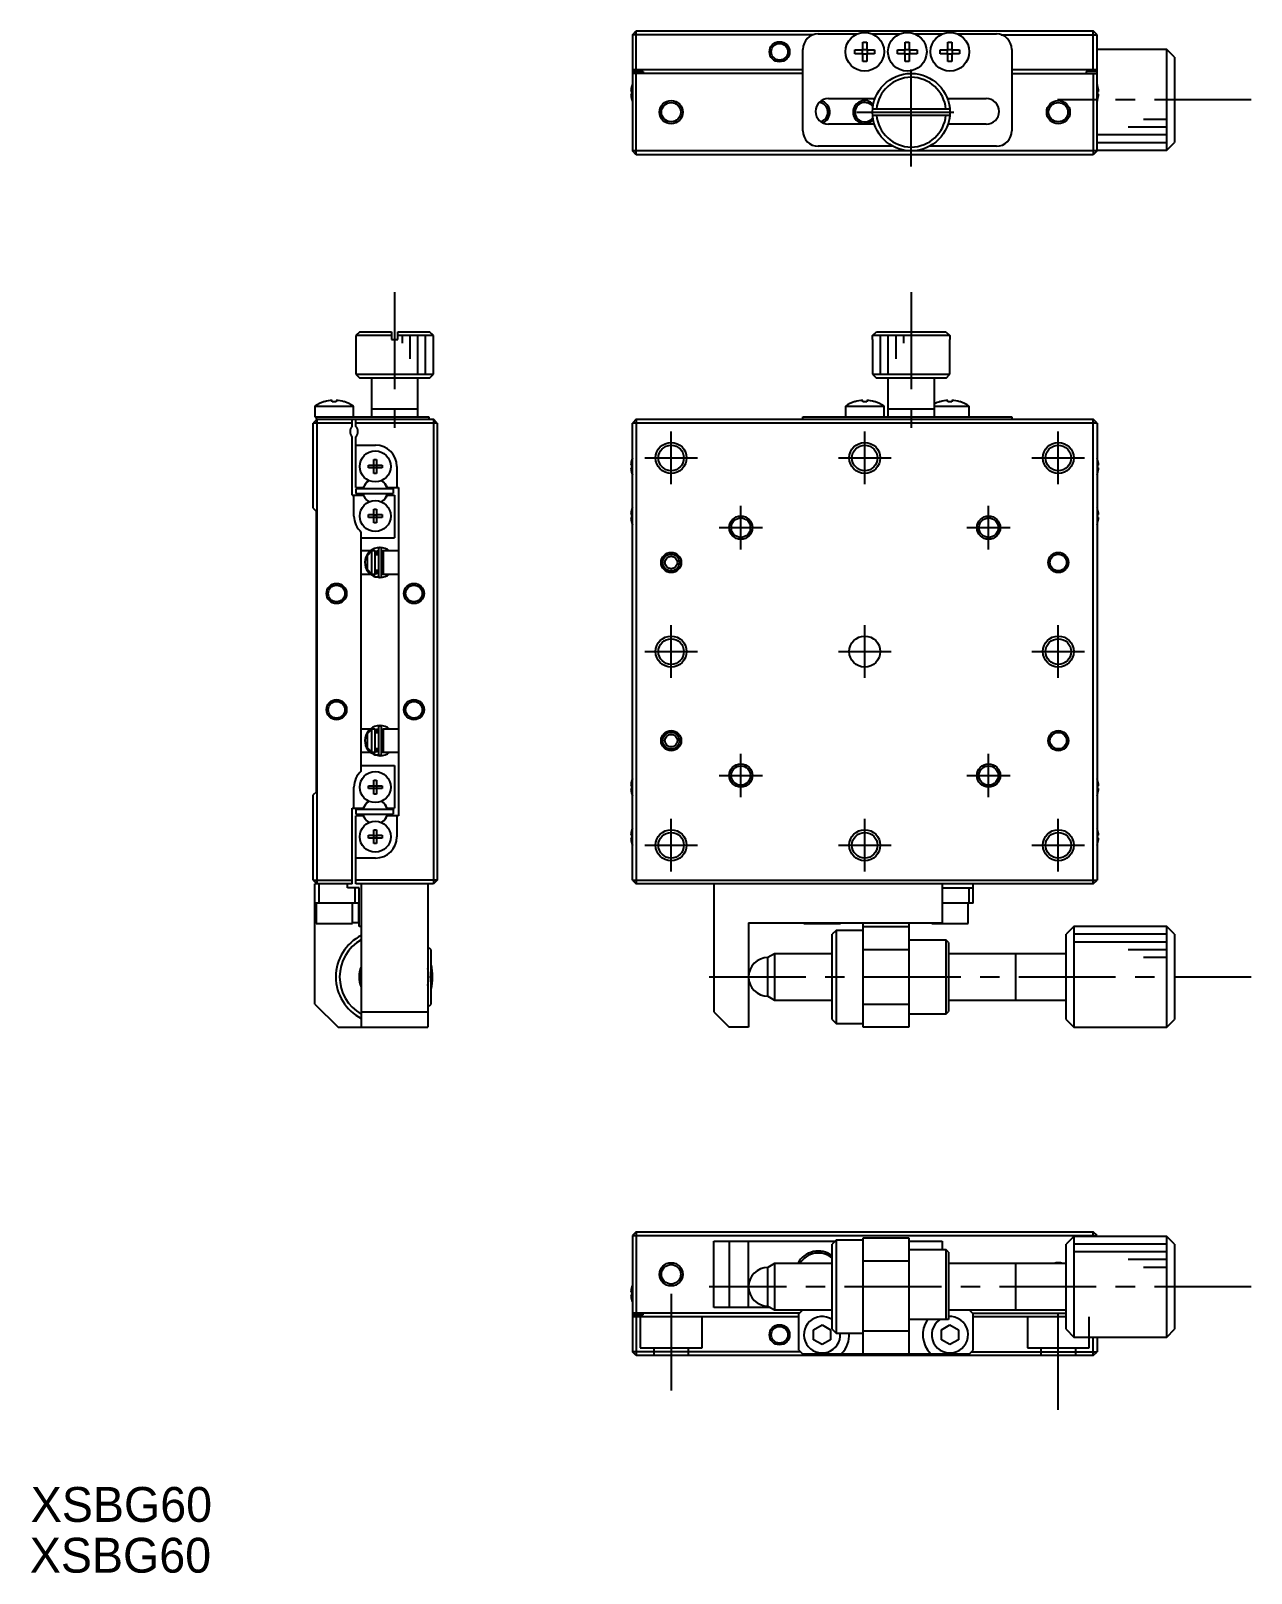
# Model space of a CAD drawing. Extents: x 98 to 389, y -7 to 192.
# Drawn here: x 98.3 to 255.9, y -6.8 to 192.3 of the extents above; entities that cross this region are included whole.
import ezdxf

# ---------------------------------------------------------------- set-up
doc = ezdxf.new("R2010")
doc.units = 0
doc.header["$LTSCALE"] = 10
doc.linetypes.add('CENTER', pattern=[2, 1.25, -0.25, 0.25, -0.25])
doc.linetypes.add('DASHED', pattern=[3.5, 2, -1.5])
doc.layers.get('0').update_dxf_attribs({"linetype": 'CONTINUOUS'})
doc.layers.add('CENTER', color=1, linetype='CENTER')
doc.styles.get("Standard").update_dxf_attribs({"font": 'FGP教科書体NT-M'})

msp = doc.modelspace()

# ---------------------------------------------------------------- linework, layer by layer
at = {"color": 7, "linetype": 'CONTINUOUS'}
for p, q in [((175.96964, 191.810207), (176.46964, 192.310207)), ((175.96964, 191.810207), (175.96964, 176.810207)), ((199.34514, 191.810207), (175.96964, 191.810207)), ((176.46964, 192.310207), (235.46964, 192.310207)), ((176.46964, 187.310207), (176.46964, 192.310207)), ((199.96964, 191.910207), (204.989844, 191.910207)), ((206.949436, 191.910207), (210.489844, 191.910207)), ((212.449436, 191.910207), (215.989844, 191.910207)), ((217.949436, 191.910207), (222.96964, 191.910207)), ((223.59414, 191.810207), (235.96964, 191.810207)), ((235.96964, 191.810207), (235.46964, 192.310207)), ((235.46964, 187.310207), (235.46964, 192.310207)), ((235.96964, 176.810207), (235.96964, 191.810207)), ((197.96964, 179.410207), (197.96964, 189.910207)), ((204.711051, 189.350207), (204.711051, 189.870207)), ((204.711051, 189.870207), (205.70964, 189.870207)), ((205.70964, 189.350207), (204.711051, 189.350207)), ((205.668265, 189.350207), (205.668265, 189.870207)), ((205.70964, 190.868797), (206.22964, 190.868797)), ((205.70964, 189.870207), (205.70964, 190.868797)), ((205.70964, 189.911582), (206.22964, 189.911582)), ((205.70964, 188.351618), (205.70964, 189.350207)), ((206.22964, 189.308832), (205.70964, 189.308832)), ((206.22964, 190.868797), (206.22964, 189.870207)), ((206.22964, 189.870207), (207.22823, 189.870207)), ((206.22964, 189.350207), (206.22964, 188.351618)), ((207.22823, 189.350207), (206.22964, 189.350207)), ((206.271015, 189.870207), (206.271015, 189.350207)), ((207.22823, 189.870207), (207.22823, 189.350207)), ((210.211051, 189.350207), (210.211051, 189.870207)), ((210.211051, 189.870207), (211.20964, 189.870207)), ((211.20964, 189.350207), (210.211051, 189.350207)), ((211.168265, 189.350207), (211.168265, 189.870207)), ((211.20964, 190.868797), (211.72964, 190.868797)), ((211.20964, 189.870207), (211.20964, 190.868797)), ((211.20964, 189.911582), (211.72964, 189.911582)), ((211.20964, 188.351618), (211.20964, 189.350207)), ((211.72964, 189.308832), (211.20964, 189.308832)), ((211.72964, 190.868797), (211.72964, 189.870207)), ((211.72964, 189.870207), (212.72823, 189.870207)), ((211.72964, 189.350207), (211.72964, 188.351618)), ((212.72823, 189.350207), (211.72964, 189.350207)), ((211.771015, 189.870207), (211.771015, 189.350207)), ((212.72823, 189.870207), (212.72823, 189.350207)), ((215.711051, 189.350207), (215.711051, 189.870207)), ((215.711051, 189.870207), (216.70964, 189.870207)), ((216.70964, 189.350207), (215.711051, 189.350207)), ((216.668265, 189.350207), (216.668265, 189.870207)), ((216.70964, 190.868797), (217.22964, 190.868797)), ((216.70964, 189.870207), (216.70964, 190.868797)), ((216.70964, 189.911582), (217.22964, 189.911582)), ((216.70964, 188.351618), (216.70964, 189.350207)), ((217.22964, 189.308832), (216.70964, 189.308832)), ((217.22964, 190.868797), (217.22964, 189.870207)), ((217.22964, 189.870207), (218.22823, 189.870207)), ((217.22964, 189.350207), (217.22964, 188.351618)), ((218.22823, 189.350207), (217.22964, 189.350207)), ((217.271015, 189.870207), (217.271015, 189.350207)), ((218.22823, 189.870207), (218.22823, 189.350207)), ((224.96964, 189.910207), (224.96964, 179.410207)), ((244.96964, 189.910207), (235.96964, 189.910207)), ((245.96964, 188.910207), (244.96964, 189.910207)), ((244.96964, 176.910207), (244.96964, 189.910207)), ((175.96964, 187.310207), (197.96964, 187.310207)), ((206.22964, 188.351618), (205.70964, 188.351618)), ((211.72964, 188.351618), (211.20964, 188.351618)), ((217.22964, 188.351618), (216.70964, 188.351618)), ((224.96964, 187.310207), (235.96964, 187.310207)), ((245.96964, 188.910207), (245.96964, 177.910207)), ((175.895496, 185.198823), (175.900118, 185.196569)), ((177.36964, 187.060207), (175.96964, 187.060207)), ((197.96964, 186.810207), (175.96964, 186.810207)), ((176.46964, 176.310207), (176.46964, 186.810207)), ((177.36964, 187.060207), (177.36964, 186.810207)), ((224.96964, 186.810207), (235.96964, 186.810207)), ((235.96964, 187.060207), (234.56964, 187.060207)), ((234.56964, 187.060207), (234.56964, 186.810207)), ((235.46964, 186.810207), (235.46964, 176.310207)), ((236.039162, 185.196569), (236.043784, 185.198823)), ((175.779781, 184.490207), (175.900118, 184.490207)), ((175.900118, 184.130207), (175.779781, 184.130207)), ((175.900118, 183.423846), (175.895496, 183.421591)), ((175.900118, 184.490207), (175.900118, 184.130207)), ((201.26964, 183.560207), (207.285892, 183.560207)), ((216.653389, 183.560207), (221.66964, 183.560207)), ((236.039162, 184.490207), (236.159499, 184.490207)), ((236.039162, 184.130207), (236.039162, 184.490207)), ((236.159499, 184.130207), (236.039162, 184.130207)), ((236.043784, 183.421591), (236.039162, 183.423846)), ((216.953614, 182.210207), (206.985666, 182.210207)), ((206.985666, 181.410207), (216.953614, 181.410207)), ((207.215957, 180.260207), (201.26964, 180.260207)), ((221.66964, 180.260207), (216.723323, 180.260207)), ((209.594772, 177.410207), (199.96964, 177.410207)), ((222.96964, 177.410207), (214.344508, 177.410207)), ((244.96964, 176.910207), (245.96964, 177.910207)), ((176.46964, 176.310207), (175.96964, 176.810207)), ((235.96964, 176.810207), (175.96964, 176.810207)), ((235.46964, 176.310207), (176.46964, 176.310207)), ((235.96964, 176.810207), (235.46964, 176.310207)), ((235.96964, 176.910207), (244.96964, 176.910207)), ((140.757938, 153.468422), (140.257938, 152.968422)), ((140.757938, 153.468422), (144.857938, 153.468422)), ((144.857938, 153.468422), (144.857938, 152.468422)), ((145.657938, 153.468422), (149.757938, 153.468422)), ((145.657938, 152.468422), (145.657938, 153.468422)), ((150.257938, 152.968422), (149.757938, 153.468422)), ((206.985666, 152.968422), (207.487453, 153.468422)), ((207.487453, 153.468422), (216.451827, 153.468422)), ((216.451827, 153.468422), (216.953614, 152.968422)), ((144.857938, 152.968422), (140.257938, 152.968422)), ((140.257938, 152.968422), (140.257938, 147.968422)), ((144.857938, 152.468422), (145.657938, 152.468422)), ((150.257938, 152.968422), (145.657938, 152.968422)), ((150.257938, 147.968422), (150.257938, 152.968422)), ((206.96964, 152.468422), (206.985666, 152.468422)), ((206.96964, 152.468422), (206.96964, 147.968422)), ((206.985666, 152.468422), (206.985666, 152.968422)), ((216.953614, 152.968422), (206.985666, 152.968422)), ((216.953614, 152.968422), (216.953614, 152.468422)), ((216.953614, 152.468422), (216.96964, 152.468422)), ((216.96964, 147.968422), (216.96964, 152.468422)), ((140.257938, 147.968422), (150.257938, 147.968422)), ((140.257938, 147.968422), (140.757938, 147.468422)), ((149.757938, 147.468422), (140.757938, 147.468422)), ((142.257938, 147.468422), (142.257938, 142.468422)), ((148.257938, 142.468422), (148.257938, 147.468422)), ((149.757938, 147.468422), (150.257938, 147.968422)), ((206.96964, 147.968422), (216.96964, 147.968422)), ((206.96964, 147.968422), (207.46964, 147.468422)), ((216.46964, 147.468422), (207.46964, 147.468422)), ((208.96964, 147.468422), (208.96964, 142.468422)), ((214.96964, 142.468422), (214.96964, 147.468422)), ((216.46964, 147.468422), (216.96964, 147.968422)), ((134.957938, 143.86008), (139.957938, 143.86008)), ((134.957938, 143.86008), (134.957938, 142.468422)), ((136.199348, 144.431003), (136.196005, 144.437858)), ((137.197938, 144.431003), (137.197938, 144.603375)), ((137.717938, 144.431003), (137.197938, 144.431003)), ((137.717938, 144.603375), (137.717938, 144.431003)), ((138.719871, 144.437858), (138.716527, 144.431003)), ((139.957938, 142.468422), (139.957938, 143.86008)), ((148.257938, 143.468422), (142.257938, 143.468422)), ((203.46964, 143.86008), (208.46964, 143.86008)), ((203.46964, 143.86008), (203.46964, 142.468422)), ((204.711051, 144.431003), (204.707707, 144.437858)), ((205.70964, 144.431003), (205.70964, 144.603375)), ((206.22964, 144.431003), (205.70964, 144.431003)), ((206.22964, 144.603375), (206.22964, 144.431003)), ((207.231573, 144.437858), (207.22823, 144.431003)), ((208.46964, 142.468422), (208.46964, 143.86008)), ((214.96964, 143.468422), (208.96964, 143.468422)), ((214.96964, 143.86008), (219.46964, 143.86008)), ((215.711051, 144.431003), (215.707707, 144.437858)), ((216.70964, 144.431003), (216.70964, 144.603375)), ((217.22964, 144.431003), (216.70964, 144.431003)), ((217.22964, 144.603375), (217.22964, 144.431003)), ((218.231573, 144.437858), (218.22823, 144.431003)), ((219.46964, 142.468422), (219.46964, 143.86008)), ((135.257938, 142.168422), (134.757938, 141.668422)), ((134.757938, 130.668422), (134.757938, 141.668422)), ((139.757938, 141.668422), (134.757938, 141.668422)), ((134.957938, 142.468422), (149.657938, 142.468422)), ((135.157938, 142.168422), (135.157938, 142.468422)), ((135.157938, 142.168422), (150.257938, 142.168422)), ((135.257938, 82.168422), (135.257938, 142.168422)), ((139.757938, 141.22986), (139.757938, 142.168422)), ((140.257938, 141.22986), (140.257938, 142.168422)), ((150.757938, 141.668422), (140.257938, 141.668422)), ((149.657938, 142.468422), (149.657938, 142.168422)), ((150.757938, 141.668422), (150.257938, 142.168422)), ((150.257938, 142.168422), (150.257938, 82.168422)), ((150.757938, 141.668422), (150.757938, 82.668422)), ((176.46964, 142.168422), (175.96964, 141.668422)), ((175.96964, 82.668422), (175.96964, 141.668422)), ((235.96964, 141.668422), (175.96964, 141.668422)), ((176.46964, 142.168422), (235.46964, 142.168422)), ((176.46964, 142.168422), (176.46964, 82.168422)), ((197.96964, 142.168422), (197.96964, 142.468422)), ((197.96964, 142.468422), (224.96964, 142.468422)), ((224.96964, 142.468422), (224.96964, 142.168422)), ((235.96964, 141.668422), (235.46964, 142.168422)), ((235.46964, 82.168422), (235.46964, 142.168422)), ((235.96964, 141.668422), (235.96964, 82.668422)), ((139.757938, 132.368422), (139.757938, 139.906985)), ((140.257938, 133.368422), (140.257938, 139.906985)), ((140.257938, 138.818422), (142.807938, 138.818422)), ((141.871576, 136.248422), (142.577938, 136.248422)), ((141.871576, 135.888422), (141.871576, 136.248422)), ((142.577938, 135.888422), (141.871576, 135.888422)), ((142.577938, 136.954784), (142.937938, 136.954784)), ((142.577938, 136.248422), (142.577938, 136.954784)), ((142.58831, 136.23805), (142.577938, 136.248422)), ((142.58831, 135.898795), (142.577938, 135.888422)), ((142.577938, 135.182061), (142.577938, 135.888422)), ((142.58831, 136.23805), (142.927565, 136.23805)), ((142.58831, 135.898795), (142.58831, 136.23805)), ((142.927565, 135.898795), (142.58831, 135.898795)), ((142.927565, 136.23805), (142.937938, 136.248422)), ((142.927565, 136.23805), (142.927565, 135.898795)), ((142.927565, 135.898795), (142.937938, 135.888422)), ((142.937938, 136.954784), (142.937938, 136.248422)), ((142.937938, 136.248422), (143.644299, 136.248422)), ((143.644299, 135.888422), (142.937938, 135.888422)), ((142.937938, 135.888422), (142.937938, 135.182061)), ((143.644299, 136.248422), (143.644299, 135.888422)), ((145.557938, 136.068422), (145.557938, 133.368422)), ((175.779781, 136.248422), (175.900118, 136.248422)), ((175.900118, 135.888422), (175.779781, 135.888422)), ((175.895496, 136.957038), (175.900118, 136.954784)), ((175.900118, 136.248422), (175.900118, 135.888422)), ((236.039162, 136.954784), (236.043784, 136.957038)), ((236.039162, 135.888422), (236.039162, 136.248422)), ((236.039162, 136.248422), (236.159499, 136.248422)), ((236.159499, 135.888422), (236.039162, 135.888422)), ((141.207132, 133.368422), (141.357298, 133.628518)), ((142.937938, 135.182061), (142.577938, 135.182061)), ((144.158577, 133.628518), (144.308743, 133.368422)), ((175.900118, 135.182061), (175.895496, 135.179807)), ((236.043784, 135.179807), (236.039162, 135.182061)), ((139.757938, 132.368422), (141.207132, 132.368422)), ((140.007938, 129.668422), (140.007938, 132.368422)), ((140.257938, 133.368422), (141.207132, 133.368422)), ((145.057938, 133.168422), (140.257938, 133.168422)), ((140.257938, 133.168422), (140.257938, 132.568422)), ((140.257938, 132.568422), (145.057938, 132.568422)), ((141.357298, 132.108327), (141.207132, 132.368422)), ((144.308743, 132.368422), (144.158577, 132.108327)), ((144.308743, 133.368422), (145.757938, 133.368422)), ((144.308743, 132.368422), (145.257938, 132.368422)), ((145.057938, 133.168422), (145.057938, 132.568422)), ((145.257938, 132.368422), (145.257938, 126.868422)), ((145.757938, 133.368422), (145.757938, 90.968422)), ((134.757938, 130.668422), (135.107938, 130.318422)), ((135.107938, 130.318422), (135.107938, 94.018422)), ((141.871576, 129.848422), (142.577938, 129.848422)), ((141.871576, 129.488422), (141.871576, 129.848422)), ((142.577938, 129.488422), (141.871576, 129.488422)), ((142.577938, 130.554784), (142.937938, 130.554784)), ((142.577938, 129.848422), (142.577938, 130.554784)), ((142.58831, 129.83805), (142.577938, 129.848422)), ((142.58831, 129.498795), (142.577938, 129.488422)), ((142.577938, 128.782061), (142.577938, 129.488422)), ((142.58831, 129.83805), (142.927565, 129.83805)), ((142.58831, 129.498795), (142.58831, 129.83805)), ((142.927565, 129.498795), (142.58831, 129.498795)), ((142.927565, 129.83805), (142.937938, 129.848422)), ((142.927565, 129.83805), (142.927565, 129.498795)), ((142.927565, 129.498795), (142.937938, 129.488422)), ((142.937938, 130.554784), (142.937938, 129.848422)), ((142.937938, 129.848422), (143.644299, 129.848422)), ((143.644299, 129.488422), (142.937938, 129.488422)), ((142.937938, 129.488422), (142.937938, 128.782061)), ((143.644299, 129.848422), (143.644299, 129.488422)), ((175.779781, 129.848422), (175.900118, 129.848422)), ((175.900118, 129.488422), (175.779781, 129.488422)), ((175.895496, 130.557038), (175.900118, 130.554784)), ((175.900118, 129.848422), (175.900118, 129.488422)), ((236.039162, 130.554784), (236.043784, 130.557038)), ((236.039162, 129.488422), (236.039162, 129.848422)), ((236.039162, 129.848422), (236.159499, 129.848422)), ((236.159499, 129.488422), (236.039162, 129.488422)), ((140.957938, 96.747485), (140.957938, 127.58936)), ((142.937938, 128.782061), (142.577938, 128.782061)), ((175.900118, 128.782061), (175.895496, 128.779807)), ((236.043784, 128.779807), (236.039162, 128.782061)), ((140.957938, 126.868422), (145.257938, 126.868422)), ((142.593851, 125.456004), (142.57586, 125.448204)), ((142.650292, 125.478244), (142.593406, 125.456862)), ((142.121692, 125.168422), (140.957938, 125.168422)), ((141.757938, 124.584938), (142.257938, 125.114106)), ((141.757938, 122.751907), (141.757938, 124.584938)), ((142.757938, 125.168422), (142.257938, 125.168422)), ((142.257938, 125.168422), (142.257938, 122.168422)), ((142.746642, 125.098228), (142.761187, 125.103994)), ((142.75778, 125.103632), (143.162895, 125.212111)), ((142.757938, 122.168422), (142.757938, 125.168422)), ((143.162938, 124.668422), (142.757938, 124.668422)), ((142.761187, 125.103994), (142.775449, 125.108809)), ((142.775449, 125.108809), (142.789941, 125.112895)), ((142.789941, 125.112895), (142.804627, 125.116238)), ((142.804627, 125.116238), (142.819469, 125.118829)), ((142.819469, 125.118829), (142.834428, 125.120659)), ((142.834428, 125.120659), (142.849464, 125.121723)), ((142.849464, 125.121723), (142.864538, 125.122017)), ((142.864538, 125.122017), (142.87961, 125.12154)), ((142.87961, 125.12154), (142.89464, 125.120294)), ((142.89464, 125.120294), (142.909588, 125.118281)), ((142.909588, 125.118281), (142.924414, 125.115508)), ((142.924414, 125.115508), (142.939081, 125.111982)), ((142.939081, 125.111982), (142.953548, 125.107714)), ((142.953548, 125.107714), (142.967779, 125.102716)), ((142.957938, 124.668422), (142.957938, 125.106607)), ((142.967779, 125.102716), (142.981737, 125.097002)), ((142.981737, 125.097002), (142.995386, 125.09059)), ((142.995386, 125.09059), (143.008691, 125.083496)), ((143.008691, 125.083496), (143.02162, 125.075742)), ((143.02162, 125.075742), (143.034141, 125.067349)), ((143.034141, 125.067349), (143.046222, 125.058339)), ((143.046222, 125.058339), (143.057834, 125.048738)), ((143.057834, 125.048738), (143.068951, 125.038572)), ((143.068951, 125.038572), (143.079546, 125.027867)), ((143.079546, 125.027867), (143.089594, 125.016651)), ((143.089594, 125.016651), (143.099073, 125.004954)), ((143.099073, 125.004954), (143.107961, 124.992806)), ((143.107961, 124.992806), (143.116238, 124.980237)), ((143.116238, 124.980237), (143.123885, 124.967279)), ((143.123885, 124.967279), (143.130887, 124.953965)), ((143.130887, 124.953965), (143.137228, 124.940326)), ((143.137228, 124.940326), (143.142895, 124.926396)), ((143.142895, 124.926396), (143.147875, 124.91221)), ((143.147875, 124.91221), (143.152158, 124.8978)), ((143.152158, 124.8978), (143.155735, 124.883202)), ((143.155735, 124.883202), (143.158599, 124.86845)), ((143.158599, 124.86845), (143.160744, 124.853578)), ((143.160744, 124.853578), (143.162166, 124.838623)), ((143.162166, 124.838623), (143.162862, 124.823618)), ((143.162862, 124.823618), (143.162938, 124.816923)), ((143.162938, 125.418422), (143.162938, 121.918422)), ((143.552938, 121.918422), (143.552938, 125.418422)), ((143.757938, 124.668422), (143.552938, 124.668422)), ((143.552993, 125.211788), (143.758184, 125.171791)), ((143.757938, 125.168422), (143.757938, 122.168422)), ((145.757938, 125.168422), (143.757938, 125.168422)), ((143.758184, 125.171791), (143.770371, 125.168508)), ((140.957938, 122.168422), (142.121322, 122.168422)), ((142.257938, 122.222739), (141.757938, 122.751907)), ((142.257938, 122.168422), (142.757938, 122.168422)), ((142.564246, 121.893793), (142.584031, 121.885083)), ((142.584541, 121.884804), (142.652242, 122.108222)), ((142.590021, 121.89597), (142.589817, 121.890426)), ((142.589817, 121.890426), (142.590146, 121.886004)), ((142.590758, 121.902601), (142.590021, 121.89597)), ((142.590146, 121.886004), (142.590638, 121.883772)), ((142.590638, 121.883772), (142.592677, 121.880406)), ((142.592021, 121.910275), (142.590758, 121.902601)), ((142.593804, 121.91894), (142.592021, 121.910275)), ((142.592677, 121.880406), (142.593406, 121.879983)), ((142.593406, 121.879983), (142.623573, 121.867929)), ((142.596094, 121.928538), (142.593804, 121.91894)), ((142.598875, 121.939007), (142.596094, 121.928538)), ((142.60213, 121.950275), (142.598875, 121.939007)), ((142.605836, 121.962269), (142.60213, 121.950275)), ((142.60997, 121.974908), (142.605836, 121.962269)), ((142.614503, 121.988109), (142.60997, 121.974908)), ((142.619405, 122.001783), (142.614503, 121.988109)), ((142.624644, 122.01584), (142.619405, 122.001783)), ((142.623573, 121.867929), (142.655993, 121.85677)), ((142.630184, 122.030186), (142.624644, 122.01584)), ((142.63599, 122.044725), (142.630184, 122.030186)), ((142.642022, 122.059362), (142.63599, 122.044725)), ((142.648241, 122.073998), (142.642022, 122.059362)), ((142.642891, 121.860726), (143.330345, 121.724767)), ((142.654604, 122.088536), (142.648241, 122.073998)), ((142.652242, 122.108222), (142.682433, 122.168425)), ((142.66107, 122.10288), (142.654604, 122.088536)), ((142.655993, 121.85677), (142.68892, 121.847247)), ((142.667596, 122.116934), (142.66107, 122.10288)), ((142.674137, 122.130604), (142.667596, 122.116934)), ((142.680652, 122.1438), (142.674137, 122.130604)), ((142.687095, 122.156435), (142.680652, 122.1438)), ((142.693425, 122.168422), (142.687095, 122.156435)), ((142.68892, 121.847247), (142.722271, 121.839384)), ((142.722271, 121.839384), (142.755966, 121.833199)), ((142.744587, 122.238457), (142.732298, 122.243784)), ((142.754963, 122.23521), (142.746642, 122.238617)), ((142.769142, 122.230065), (142.754963, 122.23521)), ((142.755966, 121.833199), (142.789921, 121.828706)), ((142.757938, 122.668422), (143.162938, 122.668422)), ((142.783565, 122.225649), (142.769142, 122.230065)), ((142.798195, 122.221974), (142.783565, 122.225649)), ((142.789921, 121.828706), (142.824053, 121.825917)), ((142.812992, 122.219051), (142.798195, 122.221974)), ((142.827918, 122.216887), (142.812992, 122.219051)), ((142.824053, 121.825917), (142.858279, 121.824837)), ((142.842932, 122.215489), (142.827918, 122.216887)), ((142.857997, 122.214861), (142.842932, 122.215489)), ((142.87307, 122.215003), (142.857997, 122.214861)), ((142.858279, 121.824837), (142.892515, 121.825469)), ((142.888114, 122.215915), (142.87307, 122.215003)), ((142.903087, 122.217593), (142.888114, 122.215915)), ((142.892515, 121.825469), (142.926678, 121.827812)), ((142.917951, 122.220032), (142.903087, 122.217593)), ((142.932667, 122.223224), (142.917951, 122.220032)), ((142.926678, 121.827812), (142.960684, 121.831859)), ((142.947197, 122.227159), (142.932667, 122.223224)), ((142.961504, 122.231825), (142.947197, 122.227159)), ((142.957938, 122.230228), (142.957938, 122.668422)), ((142.960684, 121.831859), (142.99445, 121.837601)), ((142.975551, 122.237209), (142.961504, 122.231825)), ((142.989304, 122.243294), (142.975551, 122.237209)), ((143.002728, 122.250063), (142.989304, 122.243294)), ((142.99445, 121.837601), (143.027894, 121.845023)), ((143.015791, 122.257497), (143.002728, 122.250063)), ((143.02846, 122.265575), (143.015791, 122.257497)), ((143.027894, 121.845023), (143.060934, 121.854109)), ((143.040706, 122.274275), (143.02846, 122.265575)), ((143.052499, 122.283574), (143.040706, 122.274275)), ((143.063812, 122.293447), (143.052499, 122.283574)), ((143.060934, 121.854109), (143.093489, 121.864836)), ((143.074619, 122.303867), (143.063812, 122.293447)), ((143.084895, 122.314809), (143.074619, 122.303867)), ((143.094616, 122.326243), (143.084895, 122.314809)), ((143.093489, 121.864836), (143.125479, 121.877178)), ((143.103761, 122.338142), (143.094616, 122.326243)), ((143.11231, 122.350476), (143.103761, 122.338142)), ((143.120243, 122.363213), (143.11231, 122.350476)), ((143.127543, 122.376324), (143.120243, 122.363213)), ((143.125479, 121.877178), (143.156827, 121.891105)), ((143.134194, 122.389775), (143.127543, 122.376324)), ((143.140182, 122.403536), (143.134194, 122.389775)), ((143.145493, 122.417573), (143.140182, 122.403536)), ((143.150115, 122.431852), (143.145493, 122.417573)), ((143.15404, 122.44634), (143.150115, 122.431852)), ((143.157257, 122.461004), (143.15404, 122.44634)), ((143.156827, 121.891105), (143.164485, 121.894798)), ((143.15976, 122.475807), (143.157257, 122.461004)), ((143.161544, 122.490717), (143.15976, 122.475807)), ((143.162604, 122.505696), (143.161544, 122.490717)), ((143.162938, 122.519922), (143.162604, 122.505696)), ((143.552938, 122.668422), (143.757938, 122.668422)), ((143.769528, 122.167292), (143.552961, 122.12474)), ((143.757938, 122.168422), (145.757938, 122.168422)), ((142.121692, 102.168422), (140.957938, 102.168422)), ((141.757938, 101.584938), (142.257938, 102.114106)), ((141.757938, 99.751907), (141.757938, 101.584938)), ((142.757938, 102.168422), (142.257938, 102.168422)), ((142.257938, 102.168422), (142.257938, 99.168422)), ((142.593851, 102.456004), (142.57586, 102.448204)), ((142.58815, 102.452626), (142.58475, 102.452085)), ((142.650292, 102.478244), (142.593406, 102.456862)), ((142.746642, 102.098228), (142.761187, 102.103994)), ((142.75778, 102.103632), (143.162895, 102.212111)), ((142.757938, 99.168422), (142.757938, 102.168422)), ((143.162938, 101.668422), (142.757938, 101.668422)), ((142.761187, 102.103994), (142.775449, 102.108809)), ((142.775449, 102.108809), (142.789941, 102.112895)), ((142.789941, 102.112895), (142.804627, 102.116238)), ((142.804627, 102.116238), (142.819469, 102.118829)), ((142.819469, 102.118829), (142.834428, 102.120659)), ((142.834428, 102.120659), (142.849464, 102.121723)), ((142.849464, 102.121723), (142.864538, 102.122017)), ((142.864538, 102.122017), (142.87961, 102.12154)), ((142.87961, 102.12154), (142.89464, 102.120294)), ((142.89464, 102.120294), (142.909588, 102.118281)), ((142.909588, 102.118281), (142.924414, 102.115508)), ((142.924414, 102.115508), (142.939081, 102.111982)), ((142.939081, 102.111982), (142.953548, 102.107714)), ((142.953548, 102.107714), (142.967779, 102.102716)), ((142.957938, 101.668422), (142.957938, 102.106607)), ((142.967779, 102.102716), (142.981737, 102.097002)), ((142.981737, 102.097002), (142.995386, 102.09059)), ((142.995386, 102.09059), (143.008691, 102.083496)), ((143.008691, 102.083496), (143.02162, 102.075742)), ((143.02162, 102.075742), (143.034141, 102.067349)), ((143.034141, 102.067349), (143.046222, 102.058339)), ((143.046222, 102.058339), (143.057834, 102.048738)), ((143.057834, 102.048738), (143.068951, 102.038572)), ((143.068951, 102.038572), (143.079546, 102.027867)), ((143.079546, 102.027867), (143.089594, 102.016651)), ((143.089594, 102.016651), (143.099073, 102.004954)), ((143.099073, 102.004954), (143.107961, 101.992806)), ((143.107961, 101.992806), (143.116238, 101.980237)), ((143.116238, 101.980237), (143.123885, 101.967279)), ((143.123885, 101.967279), (143.130887, 101.953965)), ((143.130887, 101.953965), (143.137228, 101.940326)), ((143.137228, 101.940326), (143.142895, 101.926396)), ((143.142895, 101.926396), (143.147875, 101.91221)), ((143.147875, 101.91221), (143.152158, 101.8978)), ((143.152158, 101.8978), (143.155735, 101.883202)), ((143.155735, 101.883202), (143.158599, 101.86845)), ((143.158599, 101.86845), (143.160744, 101.853578)), ((143.160744, 101.853578), (143.162166, 101.838623)), ((143.162166, 101.838623), (143.162862, 101.823618)), ((143.162862, 101.823618), (143.162938, 101.816923)), ((143.162938, 102.418422), (143.162938, 98.918422)), ((143.552938, 98.918422), (143.552938, 102.418422)), ((143.757938, 101.668422), (143.552938, 101.668422)), ((143.552993, 102.211788), (143.758184, 102.171791)), ((143.757938, 102.168422), (143.757938, 99.168422)), ((145.757938, 102.168422), (143.757938, 102.168422)), ((143.758184, 102.171791), (143.770371, 102.168508)), ((142.257938, 99.222739), (141.757938, 99.751907)), ((142.757938, 99.668422), (143.162938, 99.668422)), ((142.957938, 99.230228), (142.957938, 99.668422)), ((143.552938, 99.668422), (143.757938, 99.668422)), ((140.957938, 99.168422), (142.121322, 99.168422)), ((142.257938, 99.168422), (142.757938, 99.168422)), ((142.564246, 98.893793), (142.59124, 98.881976)), ((142.584541, 98.884804), (142.652242, 99.108222)), ((142.590021, 98.89597), (142.589817, 98.890426)), ((142.589817, 98.890426), (142.590146, 98.886004)), ((142.590758, 98.902601), (142.590021, 98.89597)), ((142.590146, 98.886004), (142.590638, 98.883772)), ((142.590638, 98.883772), (142.592677, 98.880406)), ((142.592021, 98.910275), (142.590758, 98.902601)), ((142.593804, 98.91894), (142.592021, 98.910275)), ((142.592677, 98.880406), (142.593406, 98.879983)), ((142.593406, 98.879983), (142.623573, 98.867929)), ((142.596094, 98.928538), (142.593804, 98.91894)), ((142.598875, 98.939007), (142.596094, 98.928538)), ((142.60213, 98.950275), (142.598875, 98.939007)), ((142.605836, 98.962269), (142.60213, 98.950275)), ((142.60997, 98.974908), (142.605836, 98.962269)), ((142.614503, 98.988109), (142.60997, 98.974908)), ((142.619405, 99.001783), (142.614503, 98.988109)), ((142.624644, 99.01584), (142.619405, 99.001783)), ((142.623573, 98.867929), (142.655993, 98.85677)), ((142.630184, 99.030186), (142.624644, 99.01584)), ((142.63599, 99.044725), (142.630184, 99.030186)), ((142.642022, 99.059362), (142.63599, 99.044725)), ((142.648241, 99.073998), (142.642022, 99.059362)), ((142.642891, 98.860726), (143.330345, 98.724767)), ((142.654604, 99.088536), (142.648241, 99.073998)), ((142.652242, 99.108222), (142.682433, 99.168425)), ((142.66107, 99.10288), (142.654604, 99.088536)), ((142.655993, 98.85677), (142.68892, 98.847247)), ((142.667596, 99.116934), (142.66107, 99.10288)), ((142.674137, 99.130604), (142.667596, 99.116934)), ((142.680652, 99.1438), (142.674137, 99.130604)), ((142.687095, 99.156435), (142.680652, 99.1438)), ((142.693425, 99.168422), (142.687095, 99.156435)), ((142.68892, 98.847247), (142.722271, 98.839384)), ((142.722271, 98.839384), (142.755966, 98.833199)), ((142.744587, 99.238457), (142.732298, 99.243784)), ((142.754963, 99.23521), (142.746642, 99.238617)), ((142.769142, 99.230065), (142.754963, 99.23521)), ((142.755966, 98.833199), (142.789921, 98.828706)), ((142.783565, 99.225649), (142.769142, 99.230065)), ((142.798195, 99.221974), (142.783565, 99.225649)), ((142.789921, 98.828706), (142.824053, 98.825917)), ((142.812992, 99.219051), (142.798195, 99.221974)), ((142.827918, 99.216887), (142.812992, 99.219051)), ((142.824053, 98.825917), (142.858279, 98.824837)), ((142.842932, 99.215489), (142.827918, 99.216887)), ((142.857997, 99.214861), (142.842932, 99.215489)), ((142.87307, 99.215003), (142.857997, 99.214861)), ((142.858279, 98.824837), (142.892515, 98.825469)), ((142.888114, 99.215915), (142.87307, 99.215003)), ((142.903087, 99.217593), (142.888114, 99.215915)), ((142.892515, 98.825469), (142.926678, 98.827812)), ((142.917951, 99.220032), (142.903087, 99.217593)), ((142.932667, 99.223224), (142.917951, 99.220032)), ((142.926678, 98.827812), (142.960684, 98.831859)), ((142.947197, 99.227159), (142.932667, 99.223224)), ((142.961504, 99.231825), (142.947197, 99.227159)), ((142.960684, 98.831859), (142.99445, 98.837601)), ((142.975551, 99.237209), (142.961504, 99.231825)), ((142.989304, 99.243294), (142.975551, 99.237209)), ((143.002728, 99.250063), (142.989304, 99.243294)), ((142.99445, 98.837601), (143.027894, 98.845023)), ((143.015791, 99.257497), (143.002728, 99.250063)), ((143.02846, 99.265575), (143.015791, 99.257497)), ((143.027894, 98.845023), (143.060934, 98.854109)), ((143.040706, 99.274275), (143.02846, 99.265575)), ((143.052499, 99.283574), (143.040706, 99.274275)), ((143.063812, 99.293447), (143.052499, 99.283574)), ((143.060934, 98.854109), (143.093489, 98.864836)), ((143.074619, 99.303867), (143.063812, 99.293447)), ((143.084895, 99.314809), (143.074619, 99.303867)), ((143.094616, 99.326243), (143.084895, 99.314809)), ((143.093489, 98.864836), (143.125479, 98.877178)), ((143.103761, 99.338142), (143.094616, 99.326243)), ((143.11231, 99.350476), (143.103761, 99.338142)), ((143.120243, 99.363213), (143.11231, 99.350476)), ((143.127543, 99.376324), (143.120243, 99.363213)), ((143.125479, 98.877178), (143.156827, 98.891105)), ((143.134194, 99.389775), (143.127543, 99.376324)), ((143.140182, 99.403536), (143.134194, 99.389775)), ((143.145493, 99.417573), (143.140182, 99.403536)), ((143.150115, 99.431852), (143.145493, 99.417573)), ((143.15404, 99.44634), (143.150115, 99.431852)), ((143.157257, 99.461004), (143.15404, 99.44634)), ((143.156827, 98.891105), (143.164485, 98.894798)), ((143.15976, 99.475807), (143.157257, 99.461004)), ((143.161544, 99.490717), (143.15976, 99.475807)), ((143.162604, 99.505696), (143.161544, 99.490717)), ((143.162938, 99.519922), (143.162604, 99.505696)), ((143.769528, 99.167292), (143.552961, 99.12474)), ((143.757938, 99.168422), (145.757938, 99.168422)), ((140.957938, 97.468422), (145.257938, 97.468422)), ((145.257938, 97.468422), (145.257938, 91.968422)), ((135.107938, 94.018422), (134.757938, 93.668422)), ((134.757938, 82.668422), (134.757938, 93.668422)), ((140.007938, 91.968422), (140.007938, 94.668422)), ((141.871576, 94.848422), (142.577938, 94.848422)), ((141.871576, 94.488422), (141.871576, 94.848422)), ((142.577938, 94.488422), (141.871576, 94.488422)), ((142.577938, 95.554784), (142.937938, 95.554784)), ((142.577938, 94.848422), (142.577938, 95.554784)), ((142.58831, 94.83805), (142.577938, 94.848422)), ((142.58831, 94.498795), (142.577938, 94.488422)), ((142.577938, 93.782061), (142.577938, 94.488422)), ((142.937938, 93.782061), (142.577938, 93.782061)), ((142.58831, 94.83805), (142.927565, 94.83805)), ((142.58831, 94.498795), (142.58831, 94.83805)), ((142.927565, 94.498795), (142.58831, 94.498795)), ((142.927565, 94.83805), (142.937938, 94.848422)), ((142.927565, 94.83805), (142.927565, 94.498795)), ((142.927565, 94.498795), (142.937938, 94.488422)), ((142.937938, 95.554784), (142.937938, 94.848422)), ((142.937938, 94.848422), (143.644299, 94.848422)), ((143.644299, 94.488422), (142.937938, 94.488422)), ((142.937938, 94.488422), (142.937938, 93.782061)), ((143.644299, 94.848422), (143.644299, 94.488422)), ((175.779781, 94.848422), (175.900118, 94.848422)), ((175.900118, 94.488422), (175.779781, 94.488422)), ((175.895496, 95.557038), (175.900118, 95.554784)), ((175.900118, 93.782061), (175.895496, 93.779807)), ((175.900118, 94.848422), (175.900118, 94.488422)), ((236.039162, 95.554784), (236.043784, 95.557038)), ((236.039162, 94.488422), (236.039162, 94.848422)), ((236.039162, 94.848422), (236.159499, 94.848422)), ((236.159499, 94.488422), (236.039162, 94.488422)), ((236.043784, 93.779807), (236.039162, 93.782061)), ((139.757938, 91.968422), (141.207132, 91.968422)), ((139.757938, 82.168422), (139.757938, 91.968422)), ((145.057938, 91.768422), (140.257938, 91.768422)), ((140.257938, 91.768422), (140.257938, 91.168422)), ((141.357298, 92.228518), (141.207132, 91.968422)), ((144.308743, 91.968422), (144.158577, 92.228518)), ((144.308743, 91.968422), (145.257938, 91.968422)), ((145.057938, 91.768422), (145.057938, 91.168422)), ((140.257938, 91.168422), (145.057938, 91.168422)), ((141.207132, 90.968422), (140.257938, 90.968422)), ((140.257938, 82.168422), (140.257938, 90.968422)), ((141.207132, 90.968422), (141.357298, 90.708327)), ((144.158577, 90.708327), (144.308743, 90.968422)), ((145.757938, 90.968422), (144.308743, 90.968422)), ((145.557938, 90.968422), (145.557938, 88.268422)), ((141.871576, 88.448422), (142.577938, 88.448422)), ((141.871576, 88.088422), (141.871576, 88.448422)), ((142.577938, 88.088422), (141.871576, 88.088422)), ((142.577938, 89.154784), (142.937938, 89.154784)), ((142.577938, 88.448422), (142.577938, 89.154784)), ((142.58831, 88.43805), (142.577938, 88.448422)), ((142.58831, 88.098795), (142.577938, 88.088422)), ((142.577938, 87.382061), (142.577938, 88.088422)), ((142.58831, 88.43805), (142.927565, 88.43805)), ((142.58831, 88.098795), (142.58831, 88.43805)), ((142.927565, 88.098795), (142.58831, 88.098795)), ((142.927565, 88.43805), (142.937938, 88.448422)), ((142.927565, 88.43805), (142.927565, 88.098795)), ((142.927565, 88.098795), (142.937938, 88.088422)), ((142.937938, 89.154784), (142.937938, 88.448422)), ((142.937938, 88.448422), (143.644299, 88.448422)), ((143.644299, 88.088422), (142.937938, 88.088422)), ((142.937938, 88.088422), (142.937938, 87.382061)), ((143.644299, 88.448422), (143.644299, 88.088422)), ((175.779781, 88.448422), (175.900118, 88.448422)), ((175.900118, 88.088422), (175.779781, 88.088422)), ((175.895496, 89.157038), (175.900118, 89.154784)), ((175.900118, 88.448422), (175.900118, 88.088422)), ((236.039162, 89.154784), (236.043784, 89.157038)), ((236.039162, 88.088422), (236.039162, 88.448422)), ((236.039162, 88.448422), (236.159499, 88.448422)), ((236.159499, 88.088422), (236.039162, 88.088422)), ((142.937938, 87.382061), (142.577938, 87.382061)), ((175.900118, 87.382061), (175.895496, 87.379807)), ((236.043784, 87.379807), (236.039162, 87.382061)), ((142.807938, 85.518422), (140.257938, 85.518422)), ((134.757938, 82.668422), (135.257938, 82.168422)), ((134.757938, 82.668422), (139.757938, 82.668422)), ((139.757938, 82.168422), (134.957938, 82.168422)), ((134.957938, 66.668422), (134.957938, 82.168422)), ((135.457938, 82.168422), (135.457938, 79.668422)), ((139.157938, 81.668422), (139.157938, 82.168422)), ((140.657938, 81.668422), (139.157938, 81.668422)), ((140.157938, 79.668422), (140.157938, 81.668422)), ((150.757938, 82.668422), (140.257938, 82.668422)), ((150.257938, 82.168422), (140.257938, 82.168422)), ((140.657938, 76.668422), (140.657938, 81.668422)), ((140.957938, 82.168422), (140.957938, 63.668422)), ((149.557938, 82.168422), (149.557938, 63.668422)), ((150.757938, 82.668422), (150.257938, 82.168422)), ((175.96964, 82.668422), (176.46964, 82.168422)), ((175.96964, 82.668422), (235.96964, 82.668422)), ((235.46964, 82.168422), (176.46964, 82.168422)), ((186.46964, 82.168422), (186.46964, 65.668422)), ((215.96964, 82.168422), (215.96964, 77.168422)), ((215.96964, 81.668422), (219.969642, 81.668422)), ((219.46964, 79.668422), (219.46964, 81.668422)), ((219.969642, 79.668422), (219.969642, 82.168422)), ((235.46964, 82.168422), (235.96964, 82.668422)), ((140.657938, 79.668422), (134.957938, 79.668422)), ((135.027116, 79.668422), (135.027116, 77.168422)), ((135.107938, 79.668422), (135.107938, 77.068422)), ((139.807938, 77.068422), (139.807938, 79.668422)), ((140.617674, 77.168422), (140.617674, 79.668422)), ((219.96964, 79.668422), (215.96964, 79.668422)), ((219.31964, 77.068422), (219.31964, 79.668422)), ((135.107938, 77.168422), (134.957938, 77.168422)), ((135.107938, 77.068422), (139.807938, 77.068422)), ((140.657938, 77.168422), (139.807938, 77.168422)), ((140.957938, 76.668422), (140.657938, 76.668422)), ((190.96964, 77.168422), (190.96964, 63.668422)), ((190.96964, 77.168422), (215.96964, 77.168422)), ((198.11964, 77.168422), (198.11964, 77.068422)), ((198.11964, 77.068422), (202.81964, 77.068422)), ((202.26964, 76.168422), (201.76964, 75.668422)), ((201.76964, 64.668422), (201.76964, 75.668422)), ((202.26964, 76.168422), (202.26964, 64.168422)), ((205.76964, 76.168422), (202.26964, 76.168422)), ((202.81964, 77.068422), (202.81964, 77.168422)), ((205.76964, 63.668422), (205.76964, 77.168422)), ((205.76964, 76.668422), (211.66964, 76.668422)), ((211.66964, 77.168422), (211.66964, 63.668422)), ((214.61964, 77.168422), (214.61964, 77.068422)), ((214.61964, 77.068422), (219.31964, 77.068422)), ((232.96964, 76.668422), (231.96964, 75.668422)), ((231.96964, 64.668422), (231.96964, 75.668422)), ((232.96964, 76.668422), (232.96964, 63.668422)), ((244.96964, 76.668422), (232.96964, 76.668422)), ((245.96964, 75.668422), (244.96964, 76.668422)), ((244.96964, 63.668422), (244.96964, 76.668422)), ((245.96964, 75.668197), (245.96964, 64.668422)), ((149.957938, 73.668422), (149.557938, 74.068422)), ((216.46964, 74.918422), (211.66964, 74.918422)), ((216.46964, 65.418422), (216.46964, 74.918422)), ((216.76964, 74.618422), (216.46964, 74.918422)), ((216.76964, 74.618422), (216.76964, 65.718422)), ((149.957938, 66.668422), (149.957938, 73.668422)), ((194.335665, 73.168422), (193.46964, 72.668422)), ((193.46964, 67.668422), (193.46964, 72.668422)), ((194.335665, 73.168422), (194.335665, 67.168422)), ((201.769621, 73.168422), (194.335665, 73.168422)), ((211.66964, 73.668422), (205.76964, 73.668422)), ((231.96964, 73.168422), (216.769659, 73.168422)), ((225.46964, 67.168417), (225.46964, 73.168428)), ((134.957938, 66.668422), (137.957938, 63.668422)), ((149.557938, 66.268422), (149.957938, 66.668422)), ((193.46964, 67.668422), (194.335665, 67.168422)), ((194.335665, 67.168422), (201.769621, 67.168422)), ((205.76964, 66.668422), (211.66964, 66.668422)), ((216.46964, 65.418422), (216.76964, 65.718422)), ((216.769659, 67.168422), (231.96964, 67.168422)), ((140.957938, 65.668422), (149.557938, 65.668422)), ((186.46964, 65.668422), (188.46964, 63.668422)), ((201.76964, 64.668422), (202.26964, 64.168422)), ((202.26964, 64.168422), (205.76964, 64.168422)), ((211.66964, 65.418422), (216.46964, 65.418422)), ((231.96964, 64.668422), (232.96964, 63.668422)), ((244.96964, 63.668422), (245.96964, 64.668422)), ((137.957938, 63.668422), (149.557938, 63.668422)), ((190.96964, 63.668422), (188.46964, 63.668422)), ((211.66964, 63.668422), (205.76964, 63.668422)), ((232.96964, 63.668422), (244.96964, 63.668422)), ((176.46964, 37.268299), (175.96964, 36.768299)), ((175.96964, 36.768299), (175.96964, 21.768299)), ((175.96964, 36.768299), (235.96964, 36.768299)), ((176.46964, 37.268299), (235.46964, 37.268299)), ((176.46964, 37.268299), (176.46964, 26.768299)), ((186.46964, 27.468299), (186.46964, 36.068299)), ((186.46964, 36.068299), (202.16964, 36.068299)), ((188.46964, 36.068299), (188.46964, 27.468299)), ((190.96964, 27.468299), (190.96964, 36.068299)), ((202.26964, 36.168299), (201.76964, 35.668299)), ((202.26964, 36.168299), (202.26964, 24.168299)), ((205.76964, 36.168299), (202.26964, 36.168299)), ((205.76964, 36.468299), (211.66964, 36.468299)), ((205.76964, 21.468299), (205.76964, 36.468299)), ((211.66964, 36.468299), (211.66964, 21.468299)), ((211.66964, 36.068299), (215.96964, 36.068299)), ((215.96964, 36.068299), (215.96964, 34.918299)), ((232.96964, 36.668299), (231.96964, 35.668299)), ((244.96964, 36.668299), (232.96964, 36.668299)), ((232.96964, 36.668299), (232.96964, 23.668299)), ((235.96964, 36.768299), (235.46964, 37.268299)), ((235.46964, 36.668299), (235.46964, 37.268299)), ((235.96964, 36.768299), (235.96964, 36.668299)), ((244.96964, 23.668299), (244.96964, 36.668299)), ((245.96964, 35.668299), (244.96964, 36.668299)), ((201.76964, 24.668299), (201.76964, 35.668299)), ((216.46964, 34.918299), (211.66964, 34.918299)), ((216.46964, 25.918299), (216.46964, 34.918299)), ((216.76964, 34.618299), (216.46964, 34.918299)), ((216.76964, 34.618299), (216.76964, 25.918299)), ((231.96964, 24.668299), (231.96964, 35.668299)), ((245.96964, 35.668299), (245.96964, 24.668299)), ((194.335665, 33.168299), (193.46964, 32.668299)), ((193.46964, 27.668299), (193.46964, 32.668299)), ((201.76964, 33.168299), (194.335665, 33.168299)), ((194.335665, 33.168299), (194.335665, 27.168299)), ((211.66964, 33.468299), (205.76964, 33.468299)), ((231.96964, 33.168299), (216.76964, 33.168299)), ((225.46964, 27.168294), (225.46964, 33.168304)), ((175.895496, 30.156915), (175.900118, 30.15466)), ((175.779781, 29.448299), (175.900118, 29.448299)), ((175.900118, 29.088299), (175.779781, 29.088299)), ((175.900118, 28.381937), (175.895496, 28.379683)), ((175.900118, 29.448299), (175.900118, 29.088299)), ((197.56964, 26.768299), (175.96964, 26.768299)), ((177.36964, 26.518299), (175.96964, 26.518299)), ((197.46964, 26.268299), (175.96964, 26.268299)), ((176.46964, 26.268299), (176.46964, 21.268299)), ((177.36964, 26.518299), (177.36964, 26.768299)), ((193.81605, 27.468299), (186.46964, 27.468299)), ((193.46964, 27.668299), (194.335665, 27.168299)), ((194.335665, 27.168299), (201.76964, 27.168299)), ((197.96964, 27.168299), (197.46964, 26.668299)), ((197.46964, 21.968299), (197.46964, 26.668299)), ((216.76964, 25.918299), (211.66964, 25.918299)), ((216.76964, 27.168299), (231.96964, 27.168299)), ((219.96964, 26.668299), (219.46964, 27.168299)), ((219.86964, 26.768299), (231.96964, 26.768299)), ((219.96964, 21.968299), (219.96964, 26.668299)), ((231.96964, 26.268299), (219.96964, 26.268299)), ((199.36964, 24.603384), (200.46964, 25.238469)), ((199.36964, 23.333213), (199.36964, 24.603384)), ((200.46964, 25.238469), (201.56964, 24.603384)), ((201.56964, 24.603384), (201.56964, 23.333213)), ((201.76964, 24.668299), (202.26964, 24.168299)), ((202.26964, 24.168299), (205.76964, 24.168299)), ((205.76964, 24.468299), (211.66964, 24.468299)), ((215.86964, 24.603384), (216.96964, 25.238469)), ((215.86964, 23.333213), (215.86964, 24.603384)), ((216.96964, 25.238469), (218.06964, 24.603384)), ((218.06964, 24.603384), (218.06964, 23.333213)), ((231.96964, 24.668299), (232.96964, 23.668299)), ((244.96964, 23.668299), (245.96964, 24.668299)), ((197.46964, 21.968299), (197.96964, 21.468299)), ((200.46964, 22.698128), (199.36964, 23.333213)), ((201.56964, 23.333213), (200.46964, 22.698128)), ((216.96964, 22.698128), (215.86964, 23.333213)), ((218.06964, 23.333213), (216.96964, 22.698128)), ((219.46964, 21.468299), (219.96964, 21.968299)), ((232.96964, 23.668299), (244.96964, 23.668299)), ((235.46964, 21.268299), (235.46964, 23.668299)), ((235.96964, 23.668299), (235.96964, 21.768299)), ((176.46964, 21.268299), (175.96964, 21.768299)), ((197.66964, 21.768299), (175.96964, 21.768299)), ((235.46964, 21.268299), (176.46964, 21.268299)), ((219.46964, 21.468299), (197.96964, 21.468299)), ((202.987796, 21.537477), (203.017168, 21.468299)), ((214.422112, 21.468299), (214.451485, 21.537477)), ((219.76964, 21.768299), (235.96964, 21.768299)), ((235.46964, 21.268299), (235.96964, 21.768299))]:
    msp.add_line(p, q, dxfattribs=at)
at = {"color": 3, "linetype": 'CONTINUOUS'}
for p, q in [((204.823996, 182.310207), (204.760718, 182.128024)), ((239.96964, 179.910207), (244.96964, 179.910207)), ((241.96964, 180.910207), (244.96964, 180.910207)), ((235.96964, 178.910207), (244.96964, 178.910207)), ((235.96964, 177.910207), (244.96964, 177.910207)), ((146.257938, 151.968422), (146.257938, 152.968422)), ((147.257938, 149.968422), (147.257938, 152.968422)), ((148.257938, 147.968422), (148.257938, 152.968422)), ((149.257938, 147.968422), (149.257938, 152.968422)), ((207.96964, 152.968422), (207.96964, 147.968422)), ((208.96964, 152.968422), (208.96964, 147.968422)), ((209.96964, 152.968422), (209.96964, 149.968422)), ((210.96964, 152.968422), (210.96964, 151.968422)), ((244.96964, 75.668422), (232.96964, 75.668422)), ((244.96964, 74.668422), (232.96964, 74.668422)), ((244.96964, 73.668422), (239.96964, 73.668422)), ((244.96964, 72.668422), (241.96964, 72.668422)), ((244.96964, 35.668299), (232.96964, 35.668299)), ((244.96964, 34.668299), (232.96964, 34.668299)), ((244.96964, 33.668299), (239.96964, 33.668299)), ((244.96964, 32.668299), (241.96964, 32.668299))]:
    msp.add_line(p, q, dxfattribs=at)
at = {"color": 3, "linetype": 'DASHED'}
for p, q in [((176.96964, 26.268299), (176.96964, 22.268299)), ((184.96964, 22.268299), (184.96964, 26.268299)), ((226.96964, 26.268299), (226.96964, 22.268299)), ((234.96964, 22.268299), (234.96964, 26.268299)), ((176.96964, 22.268299), (184.96964, 22.268299)), ((178.71964, 22.268299), (178.71964, 21.268299)), ((183.21964, 21.268299), (183.21964, 22.268299)), ((226.96964, 22.268299), (234.96964, 22.268299)), ((228.71964, 22.268299), (228.71964, 21.268299)), ((233.21964, 21.268299), (233.21964, 22.268299))]:
    msp.add_line(p, q, dxfattribs=at)
at = {"color": 7, "linetype": 'CONTINUOUS'}
for centre, radius in [((205.96964, 189.610207), 2.5), ((211.46964, 189.610207), 2.5), ((216.96964, 189.610207), 2.5), ((194.96964, 189.610207), 1.075), ((211.96964, 181.810207), 5), ((180.96964, 181.810207), 1.25), ((230.96964, 181.810207), 1.25), ((142.757938, 136.068422), 2), ((180.96964, 137.168422), 1.65), ((205.96964, 137.168422), 1.65), ((230.96964, 137.168422), 1.65), ((142.757938, 129.668422), 2), ((189.96964, 128.168422), 1.25), ((221.96964, 128.168422), 1.25), ((180.96964, 123.668422), 1.075), ((180.96964, 123.668422), 0.8), ((230.96964, 123.668422), 1.075), ((137.757938, 119.668422), 1.075), ((147.757938, 119.668422), 1.075), ((180.96964, 112.168422), 1.65), ((205.96964, 112.168422), 2), ((230.96964, 112.168422), 1.65), ((137.757938, 104.668422), 1.075), ((147.757938, 104.668422), 1.075), ((180.96964, 100.668422), 1.075), ((230.96964, 100.668422), 1.075), ((180.96964, 100.668422), 0.8), ((142.757938, 94.668422), 2), ((189.96964, 96.168422), 1.25), ((221.96964, 96.168422), 1.25), ((142.757938, 88.268422), 2), ((180.96964, 87.168422), 1.65), ((205.96964, 87.168422), 1.65), ((230.96964, 87.168422), 1.65), ((180.96964, 31.768299), 1.25), ((194.96964, 23.968299), 1.075)]:
    msp.add_circle(centre, radius, dxfattribs=at)
at = {"color": 3, "linetype": 'CONTINUOUS'}
for centre, radius in [((194.96964, 189.610207), 1.3), ((180.96964, 181.810207), 1.5), ((230.96964, 181.810207), 1.5), ((180.96964, 137.168422), 2), ((205.96964, 137.168422), 2), ((230.96964, 137.168422), 2), ((189.96964, 128.168422), 1.5), ((221.96964, 128.168422), 1.5), ((180.96964, 123.668422), 1.3), ((230.96964, 123.668422), 1.3), ((137.757938, 119.668422), 1.3), ((147.757938, 119.668422), 1.3), ((180.96964, 112.168422), 2), ((230.96964, 112.168422), 2), ((137.757938, 104.668422), 1.3), ((147.757938, 104.668422), 1.3), ((180.96964, 100.668422), 1.3), ((230.96964, 100.668422), 1.3), ((189.96964, 96.168422), 1.5), ((221.96964, 96.168422), 1.5), ((180.96964, 87.168422), 2), ((205.96964, 87.168422), 2), ((230.96964, 87.168422), 2), ((180.96964, 31.768299), 1.5), ((194.96964, 23.968299), 1.3)]:
    msp.add_circle(centre, radius, dxfattribs=at)
at = {"color": 7, "linetype": 'CONTINUOUS'}
for centre, radius, start, end in [((199.96964, 189.910207), 2, 90, 180), ((222.96964, 189.910207), 2, 0, 90), ((178.96964, 184.310207), 3.194933, 163.893288, 176.770291), ((178.96964, 184.310207), 3.2, 159.635865, 163.877467), ((211.96964, 181.810207), 4.5, 5.099689, 174.900311), ((232.96964, 184.310207), 3.2, 16.122533, 20.364135), ((232.96964, 184.310207), 3.194933, 3.229709, 16.106712), ((178.96964, 184.310207), 3.194933, 183.229709, 196.106712), ((178.96964, 184.310207), 3.2, 196.122533, 200.364135), ((201.26964, 181.910207), 1.65, 90, 270), ((221.66964, 181.910207), 1.65, 270, 90), ((232.96964, 184.310207), 3.2, 339.635865, 343.877467), ((232.96964, 184.310207), 3.194933, 343.893288, 356.770291), ((199.96964, 181.810207), 1.25, 283.934541, 84.86287), ((205.96964, 181.810207), 1.25, 33.12294, 326.87706), ((211.96964, 181.810207), 4.5, 185.099689, 354.900311), ((199.96964, 179.410207), 2, 180, 270), ((222.96964, 179.410207), 2, 270, 0), ((137.457938, 140.118422), 4.5, 106.285843, 123.748989), ((137.457938, 140.118422), 4.492483, 93.317816, 106.26943), ((137.457938, 140.118422), 4.492483, 73.73057, 86.682184), ((137.457938, 140.118422), 4.5, 56.251011, 73.714157), ((205.96964, 140.118422), 4.5, 106.285843, 123.748989), ((205.96964, 140.118422), 4.492483, 93.317816, 106.26943), ((205.96964, 140.118422), 4.492483, 73.73057, 86.682184), ((205.96964, 140.118422), 4.5, 56.251011, 73.714157), ((216.96964, 140.118422), 4.5, 106.285843, 116.3878), ((216.96964, 140.118422), 4.492483, 93.317816, 106.26943), ((216.96964, 140.118422), 4.492483, 73.73057, 86.682184), ((216.96964, 140.118422), 4.5, 56.251011, 73.714157), ((140.507938, 140.568422), 1, 138.590378, 221.409622), ((139.507938, 140.568422), 1, 318.590378, 41.409622), ((142.807938, 136.068422), 2.75, 0, 90), ((178.96964, 136.068422), 3.194933, 163.893288, 176.770291), ((178.96964, 136.068422), 3.194933, 183.229709, 196.106712), ((178.96964, 136.068422), 3.2, 159.635865, 163.877467), ((232.96964, 136.068422), 3.2, 16.122533, 20.364135), ((232.96964, 136.068422), 3.194933, 3.229709, 16.106712), ((232.96964, 136.068422), 3.194933, 343.893288, 356.770291), ((142.757938, 132.868421), 1.5875, 120.433182, 169.10691), ((142.872842, 132.753518), 1.75, 121.881533, 150), ((142.757938, 132.868421), 1.5875, 10.89309, 59.566818), ((142.643033, 132.753518), 1.75, 30, 58.118467), ((178.96964, 136.068422), 3.2, 196.122533, 200.364135), ((232.96964, 136.068422), 3.2, 339.635865, 343.877467), ((142.757938, 132.868421), 1.5875, 190.893016, 239.566737), ((142.872842, 132.983327), 1.75, 210, 238.118467), ((142.757938, 132.868421), 1.5875, 300.433263, 349.106984), ((142.643033, 132.983327), 1.75, 301.881533, 330), ((142.757938, 129.668422), 2.75, 180, 229.114807), ((178.96964, 129.668422), 3.194933, 163.893288, 176.770291), ((178.96964, 129.668422), 3.194933, 183.229709, 196.106712), ((178.96964, 129.668422), 3.2, 159.635865, 163.877467), ((232.96964, 129.668422), 3.2, 16.122533, 20.364135), ((232.96964, 129.668422), 3.194933, 3.229709, 16.106712), ((232.96964, 129.668422), 3.194933, 343.893288, 356.770291), ((178.96964, 129.668422), 3.2, 196.122533, 200.364135), ((232.96964, 129.668422), 3.2, 339.635865, 343.877467), ((143.358252, 123.668282), 1.94403, 90.734734, 246.839517), ((143.357938, 125.418422), 0.195, 0, 180), ((143.359017, 123.672257), 1.939975, 50.469098, 89.286231), ((143.357938, 121.918422), 0.195, 180, 0), ((143.35611, 123.673594), 1.949107, 270.724667, 309.426223), ((143.358252, 100.668282), 1.94403, 90.734734, 246.839517), ((143.357938, 102.418422), 0.195, 0, 180), ((143.359017, 100.672257), 1.939975, 50.469098, 89.286231), ((143.357938, 98.918422), 0.195, 180, 0), ((143.35611, 100.673594), 1.949107, 270.724667, 309.426223), ((142.757938, 94.668422), 2.75, 130.885193, 180), ((178.96964, 94.668422), 3.2, 159.635865, 163.877467), ((232.96964, 94.668422), 3.2, 16.122533, 20.364135), ((178.96964, 94.668422), 3.194933, 163.893288, 176.770291), ((178.96964, 94.668422), 3.194933, 183.229709, 196.106712), ((178.96964, 94.668422), 3.2, 196.122533, 200.364135), ((232.96964, 94.668422), 3.2, 339.635865, 343.877467), ((232.96964, 94.668422), 3.194933, 3.229709, 16.106712), ((232.96964, 94.668422), 3.194933, 343.893288, 356.770291), ((142.757938, 91.468421), 1.5875, 120.433182, 169.10691), ((142.872842, 91.353518), 1.75, 121.881533, 150), ((142.757938, 91.468421), 1.5875, 10.89309, 59.566818), ((142.643033, 91.353518), 1.75, 30, 58.118467), ((142.757938, 91.468421), 1.5875, 190.893016, 239.566737), ((142.872842, 91.583327), 1.75, 210, 238.118467), ((142.757938, 91.468421), 1.5875, 300.433263, 349.106984), ((142.643033, 91.583327), 1.75, 301.881533, 330), ((142.807938, 88.268422), 2.75, 270, 0), ((178.96964, 88.268422), 3.194933, 163.893288, 176.770291), ((178.96964, 88.268422), 3.194933, 183.229709, 196.106712), ((178.96964, 88.268422), 3.2, 159.635865, 163.877467), ((232.96964, 88.268422), 3.2, 16.122533, 20.364135), ((232.96964, 88.268422), 3.194933, 3.229709, 16.106712), ((232.96964, 88.268422), 3.194933, 343.893288, 356.770291), ((178.96964, 88.268422), 3.2, 196.122533, 200.364135), ((232.96964, 88.268422), 3.2, 339.635865, 343.877467), ((143.657938, 70.168422), 6, 116.743684, 243.256316), ((143.657938, 70.168422), 5.5, 119.400351, 240.599649), ((143.657938, 70.168422), 6.5, 345.749967, 14.250033), ((193.46964, 70.168422), 2.5, 90, 270), ((143.657938, 70.168422), 3, 154.158067, 205.841933), ((143.657938, 70.168422), 6, 349.524686, 10.475314), ((199.96964, 31.768299), 3, 53.130102, 152.181861), ((199.96964, 31.768299), 2.75, 49.114807, 149.396705), ((193.46964, 30.168299), 2.5, 90, 270), ((178.96964, 29.268299), 3.194933, 163.893288, 176.770291), ((178.96964, 29.268299), 3.2, 159.635865, 163.877467), ((178.96964, 29.268299), 3.194933, 183.229709, 196.106712), ((178.96964, 29.268299), 3.2, 196.122533, 200.364135), ((200.46964, 23.968299), 2.35, 56.413761, 4.882142), ((216.96964, 23.968299), 3.5, 146.141563, 223.989014), ((216.96964, 23.968299), 2.35, 123.923112, 94.882142), ((200.46964, 23.968299), 3.5, 316.010986, 3.275829)]:
    msp.add_arc(centre, radius, start, end, dxfattribs=at)
at = {"color": 3, "linetype": 'CONTINUOUS'}
for centre, start, end in [((199.96964, 181.810207), 292.688088, 76.109323), ((205.96964, 181.810207), 42.598813, 317.401187), ((230.96964, 31.768299), 68.96053, 111.03947)]:
    msp.add_arc(centre, 1.5, start, end, dxfattribs=at)
at = {"layer": 'CENTER', "color": 1, "linetype": 'CENTER'}
for p, q in [((211.96964, 174.810207), (211.96964, 188.810207)), ((255.874711, 183.410207), (230.874711, 183.410207)), ((204.96964, 181.810207), (218.96964, 181.810207)), ((145.257938, 158.568422), (145.257938, 138.568422)), ((211.96964, 158.568422), (211.96964, 138.568422)), ((180.96964, 133.768422), (180.96964, 140.568422)), ((205.96964, 133.768422), (205.96964, 140.568422)), ((230.96964, 133.768422), (230.96964, 140.568422)), ((177.56964, 137.168422), (184.36964, 137.168422)), ((202.56964, 137.168422), (209.36964, 137.168422)), ((227.56964, 137.168422), (234.36964, 137.168422)), ((189.96964, 125.368422), (189.96964, 130.968422)), ((221.96964, 125.368422), (221.96964, 130.968422)), ((187.16964, 128.168422), (192.76964, 128.168422)), ((219.16964, 128.168422), (224.76964, 128.168422)), ((180.96964, 108.768422), (180.96964, 115.568422)), ((205.96964, 108.768422), (205.96964, 115.568422)), ((230.96964, 108.768422), (230.96964, 115.568422)), ((177.56964, 112.168422), (184.36964, 112.168422)), ((202.56964, 112.168422), (209.36964, 112.168422)), ((227.56964, 112.168422), (234.36964, 112.168422)), ((189.96964, 93.368422), (189.96964, 98.968422)), ((221.96964, 93.368422), (221.96964, 98.968422)), ((187.16964, 96.168422), (192.76964, 96.168422)), ((219.16964, 96.168422), (224.76964, 96.168422)), ((180.96964, 83.768422), (180.96964, 90.568422)), ((205.96964, 83.768422), (205.96964, 90.568422)), ((230.96964, 83.768422), (230.96964, 90.568422)), ((177.56964, 87.168422), (184.36964, 87.168422)), ((202.56964, 87.168422), (209.36964, 87.168422)), ((227.56964, 87.168422), (234.36964, 87.168422)), ((185.874711, 70.168422), (255.874711, 70.168422)), ((255.874711, 30.168299), (185.874711, 30.168299)), ((180.96964, 29.268299), (180.96964, 14.268299)), ((230.96964, 14.268299), (230.96964, 29.268299))]:
    msp.add_line(p, q, dxfattribs=at)

# ---------------------------------------------------------------- texts
at = {"color": 7}
for p in [(98.267392, -0.189134), (98.142504, -6.747107)]:
    msp.add_text('XSBG60', height=4.5, dxfattribs=at).set_placement(p)

doc.saveas('drawing.dxf')
